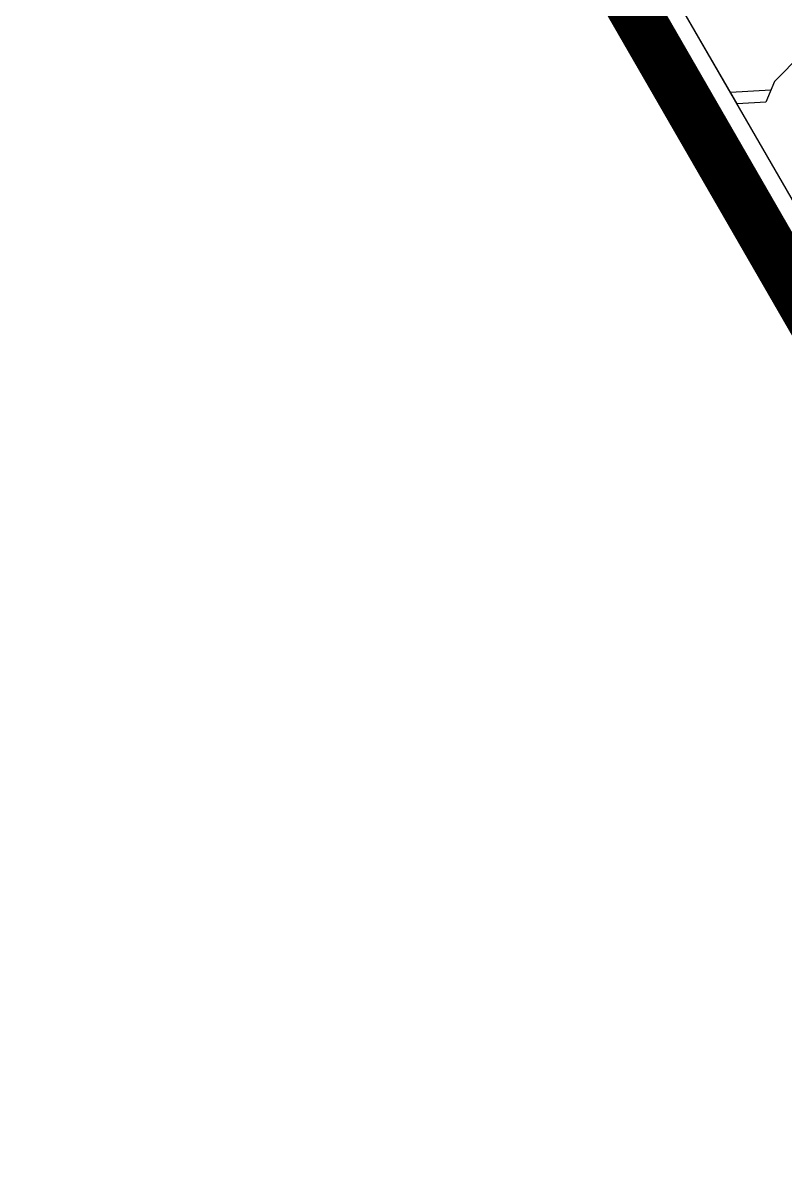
# Model space of a CAD drawing. Header units: inches. Extents: x -13 to 254, y -7 to 63.
# Drawn here: x -12.63 to -8.89, y 24.35 to 29.97 of the extents above; entities that cross this region are included whole.
import ezdxf

# ---------------------------------------------------------------- set-up
doc = ezdxf.new("R2010")
doc.units = ezdxf.units.IN
for name, color, linetype in [('Board Shape', 216, 'Continuous'), ('Bottom Layer', 5, 'Continuous'), ('GND', 16, 'Continuous'), ('POWER', 76, 'Continuous'), ('Top Layer', 1, 'Continuous')]:
    doc.layers.add(name, color=color, linetype=linetype)

msp = doc.modelspace()

# ---------------------------------------------------------------- linework, layer by layer
at = {"layer": 'Board Shape'}
msp.add_lwpolyline([(-12.5, 35, 0.254, 0.254, 0), (-5.4232, 22.7426, 0.254, 0.254, 0)], format="xyseb", dxfattribs=at)
at = {"layer": 'Bottom Layer'}
for p, q in [((-9.1258, 29.57), (-12.0777, 34.6828)), ((-8.8081, 29.815), (-8.9425, 29.6806)), ((-8.9425, 29.6806), (-8.9845, 29.5793)), ((-8.9845, 29.5793), (-9.1258, 29.57))]:
    msp.add_line(p, q, dxfattribs=at)
at = {"layer": 'GND'}
for p, q in [((-9.1578, 29.6255), (-12.0523, 34.6389)), ((-8.8081, 29.815), (-8.9425, 29.6806)), ((-8.9425, 29.6806), (-8.96, 29.6384)), ((-8.96, 29.6384), (-9.1578, 29.6255))]:
    msp.add_line(p, q, dxfattribs=at)
at = {"layer": 'POWER'}
msp.add_line((-6.3592, 24.7781), (-10.6506, 32.211), dxfattribs=at)
at = {"layer": 'Top Layer'}
msp.add_line((-6.3592, 24.7781), (-10.1356, 31.3191), dxfattribs=at)

doc.saveas('drawing.dxf')
